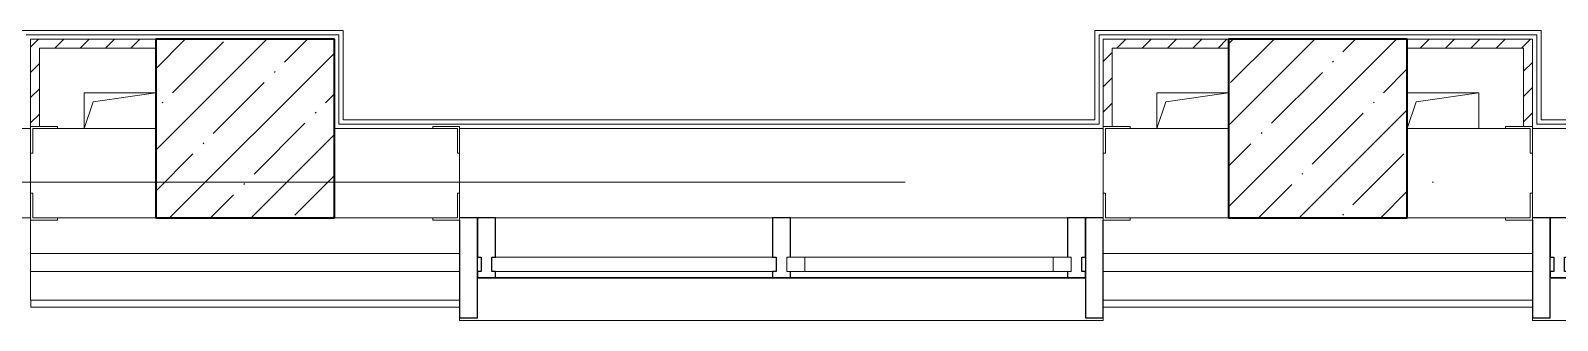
# Model space of a CAD drawing. Header units: millimetres. Extents: x 5993 to 95364, y 94667 to 143522.
# Drawn here: x 45893.7 to 46241.3, y 113918.9 to 113984.9 of the extents above; entities that cross this region are included whole.
import ezdxf

# ---------------------------------------------------------------- set-up
doc = ezdxf.new("R2010")
doc.units = ezdxf.units.MM
doc.linetypes.add('50_200_ШТРИХ_1Т_ш5_п1_п1_', pattern=[1400, 1000, -200, 0, -200])
doc.linetypes.add('Штрих короткий', pattern=[300, 150, -150])
for name, color, linetype, lineweight in [('0-2', 7, 'Continuous', 9), ('S-GRID-____-OTLN-1', 7, '50_200_ШТРИХ_1Т_ш5_п1_п1_', 9), ('Импосты витража', 7, 'Continuous', 9), ('Импосты витража-1', 7, 'Continuous', 25), ('Каркас_Импост', 7, 'Continuous', 13), ('Каркас_Импост-1', 7, 'Continuous', 9), ('Несущие колонны', 7, 'Continuous', 9), ('Несущие колонны-1', 7, 'Continuous', 35), ('Обобщенные модели', 7, 'Continuous', 9), ('Общие ребра', 7, 'Continuous', 9), ('Окна', 7, 'Continuous', 9), ('Остекление-1', 7, 'Continuous', 9), ('Перемычка-1', 7, 'Штрих короткий', 9), ('Стены', 7, 'Continuous', 9), ('Стены-1', 7, 'Continuous', 13)]:
    doc.layers.add(name, color=color, linetype=linetype, lineweight=lineweight)
doc.layers.add('Штриховка разреза-5', color=7, linetype='Continuous', lineweight=5, true_color=0x8000ff)

# ---------------------------------------------------------------- blocks, each defined once
blk = doc.blocks.new('BSC_Колонна _Прямоугольная - 500х500-V65-АИ2_01_План напольных покрытий и плинтусов 1го этажа _Часть 2_')
at = {"layer": 'Несущие колонны'}
h = blk.add_hatch(dxfattribs=at)
h.set_pattern_fill('FP_75', color=256, style=0, pattern_type=2)
h.set_pattern_definition([(45, (-52950, -150), (-114.04925, 114.04925), []), (45, (-52835.95, -150), (-114.04925, 114.04925), [201.613, -40.323, 3.353, -36.97])])
h.paths.add_polyline_path([(-250, -250), (250, -250), (250, 250), (-250, 250), (-250, 200.1)], flags=0)
at = {"layer": 'Несущие колонны-1'}
for p, q in [((250, 250), (-250, 250)), ((-250, 250), (-250, -250)), ((250, -250), (250, 250)), ((-250, -250), (250, -250))]:
    blk.add_line(p, q, dxfattribs=at)
blk = doc.blocks.new('BSC_Колонна _Прямоугольная - 500х500-V67-АИ2_01_План напольных покрытий и плинтусов 1го этажа _Часть 2_')
at = {"layer": 'Несущие колонны'}
h = blk.add_hatch(dxfattribs=at)
h.set_pattern_fill('FP_77', color=256, style=0, pattern_type=2)
h.set_pattern_definition([(45, (-55950, -150), (-114.04925, 114.04925), []), (45, (-55835.95, -150), (-114.04925, 114.04925), [201.613, -40.323, 3.353, -36.97])])
h.paths.add_polyline_path([(-250, -250), (250, -250), (250, 250), (-250, 250), (-250, 200.1)], flags=0)
at = {"layer": 'Несущие колонны-1'}
for p, q in [((250, 250), (-250, 250)), ((-250, 250), (-250, -250)), ((250, -250), (250, 250)), ((-250, -250), (250, -250))]:
    blk.add_line(p, q, dxfattribs=at)
blk = doc.blocks.new('Проем_Дверь_Прямоугольный - 1800х2700h_оконные проемы-25805030-АИ2_01_План напольных покрытий и плинтусов 1го этажа _Часть 2_')
at = {"layer": 'Перемычка-1'}
for p, q in [((900, 125), (-900, 125)), ((900, -125), (-900, -125))]:
    blk.add_line(p, q, dxfattribs=at)
blk = doc.blocks.new('Прямоугольный импост - Импост структурный с накладкой - 150мм-25651501-АИ2_01_План напольных покрытий и плинтусов 1го этажа _Часть 2_')
at = {"layer": 'Импосты витража-1'}
for p, q in [((-25, 0), (-25, 17)), ((-25, 17), (25, 17)), ((-15, 0), (-25, 0)), ((-15, -40), (-15, 0)), ((25, 0), (15, 0)), ((15, 0), (15, -40)), ((25, 17), (25, 0)), ((-25, -150), (-25, -40)), ((-25, -40), (-15, -40)), ((15, -40), (25, -40)), ((25, -40), (25, -150)), ((25, -150), (-25, -150))]:
    blk.add_line(p, q, dxfattribs=at)
blk = doc.blocks.new('Прямоугольный импост - Откос НВФ_50х280 мм-25995273-АИ2_01_План напольных покрытий и плинтусов 1го этажа _Часть 2_')
at = {"layer": 'Импосты витража-1'}
for p, q in [((0, 130), (-50, 130)), ((-50, 130), (-50, -150)), ((0, -144), (0, 130)), ((-50, -150), (0, -150))]:
    blk.add_line(p, q, dxfattribs=at)
blk = doc.blocks.new('PNS_Панель прямоугольная2 - Нр_Стекло - 40мм-26243474-АИ2_01_План напольных покрытий и плинтусов 1го этажа _Часть 2_')
at = {"layer": 'Каркас_Импост'}
for p, q in [((-397.5, 0), (-397.5, 40)), ((-397.5, 40), (-347.5, 40)), ((-347.5, 40), (-347.5, 0)), ((397.5, 40), (347.5, 40)), ((347.5, 40), (347.5, 0)), ((397.5, 0), (397.5, 40)), ((-347.5, 0), (-397.5, 0)), ((347.5, 0), (397.5, 0))]:
    blk.add_line(p, q, dxfattribs=at)
at = {"layer": 'Каркас_Импост-1'}
for p, q in [((-347.5, 40), (347.5, 40)), ((-347.5, 0), (347.5, 0))]:
    blk.add_line(p, q, dxfattribs=at)
blk = doc.blocks.new('Прямоугольный импост - Импост структурный с накладкой - 150мм-25647633-АИ2_01_План напольных покрытий и плинтусов 1го этажа _Часть 2_')
at = {"layer": 'Импосты витража-1'}
for p, q in [((-25, 0), (-25, 17)), ((-25, 17), (25, 17)), ((-15, 0), (-25, 0)), ((-15, -40), (-15, 0)), ((25, 17), (25, 0)), ((-25, -150), (-25, -40)), ((-25, -40), (-15, -40)), ((25, -40), (25, -150)), ((25, -150), (-25, -150))]:
    blk.add_line(p, q, dxfattribs=at)
blk = doc.blocks.new('Прямоугольный импост - Импост структурный с накладкой - 150мм-25647642-АИ2_01_План напольных покрытий и плинтусов 1го этажа _Часть 2_')
at = {"layer": 'Импосты витража'}
for p, q in [((93625, -100), (94400, -100)), ((93625, -267), (94400, -267))]:
    blk.add_line(p, q, dxfattribs=at)
blk = doc.blocks.new('Прямоугольный импост - Импост структурный с накладкой - 150мм-V143-АИ2_01_План напольных покрытий и плинтусов 1го этажа _Часть 2_')
at = {"layer": 'Импосты витража-1'}
for p, q in [((-25, 0), (-25, 17)), ((-25, 17), (25, 17)), ((25, 0), (15, 0)), ((15, 0), (15, -40)), ((25, 17), (25, 0)), ((-25, -150), (-25, -40)), ((15, -40), (25, -40)), ((25, -40), (25, -150)), ((25, -150), (-25, -150))]:
    blk.add_line(p, q, dxfattribs=at)
blk = doc.blocks.new('PNS_Панель прямоугольная1 - Нр_Стекло - 40мм-25259299-АИ2_01_План напольных покрытий и плинтусов 1го этажа _Часть 2_')
at = {"layer": 'Остекление-1'}
for p, q in [((-387.5, 40), (387.5, 40)), ((-397.5, 0), (397.5, 0)), ((387.5, 0), (-387.5, 0))]:
    blk.add_line(p, q, dxfattribs=at)
blk = doc.blocks.new('Прямоугольный импост - Импост структурный с накладкой - 150мм-25647644-АИ2_01_План напольных покрытий и плинтусов 1го этажа _Часть 2_')
at = {"layer": 'Импосты витража-1'}
for p, q in [((-25, 0), (-25, 17)), ((-25, 17), (25, 17)), ((-15, 0), (-25, 0)), ((-15, -40), (-15, 0)), ((25, 0), (15, 0)), ((15, 0), (15, -40)), ((25, 17), (25, 0)), ((-25, -150), (-25, -40)), ((-25, -40), (-15, -40)), ((15, -40), (25, -40)), ((25, -40), (25, -150)), ((25, -150), (-25, -150))]:
    blk.add_line(p, q, dxfattribs=at)
blk = doc.blocks.new('Прямоугольный импост - Откос НВФ_50х280 мм-25993834-АИ2_01_План напольных покрытий и плинтусов 1го этажа _Часть 2_')
at = {"layer": 'Импосты витража-1'}
for p, q in [((-50, 130), (0, 130)), ((-50, -150), (-50, 130)), ((0, 130), (0, -144)), ((0, -150), (-50, -150))]:
    blk.add_line(p, q, dxfattribs=at)
blk = doc.blocks.new('Прямоугольный импост - Откос НВФ_50х280 мм-25993838-АИ2_01_План напольных покрытий и плинтусов 1го этажа _Часть 2_')
at = {"layer": 'Импосты витража-1'}
for p, q in [((0, 130), (-50, 130)), ((-50, 130), (-50, -150)), ((0, -144), (0, 130)), ((-50, -150), (0, -150))]:
    blk.add_line(p, q, dxfattribs=at)
blk = doc.blocks.new('Фахверк_СКБ_Уголок - 250_2700-27497298-АИ2_01_План напольных покрытий и плинтусов 1го этажа _Часть 2_')
at = {"layer": 'Обобщенные модели'}
for p, q in [((200, 181), (125, 181)), ((125, 181), (125, 106)), ((131, 106), (131, 175)), ((131, 175), (200, 175)), ((200, 175), (200, 181)), ((125, 106), (131, 106)), ((131, -6), (125, -6)), ((125, -6), (125, -81)), ((131, -75), (131, -6)), ((125, -81), (200, -81)), ((200, -75), (131, -75)), ((200, -81), (200, -75))]:
    blk.add_line(p, q, dxfattribs=at)
blk = doc.blocks.new('AR_Отверстие прямоугольное _в плите_ - AR_Отверстие прямоугольное _в плите_-30511715-АИ2_01_План напольных покрытий и плинтусов 1го этажа _Часть 2_')
at = {"layer": 'Обобщенные модели'}
for p, q in [((100, 50), (-100, 50)), ((-100, 50), (-100, -50)), ((-75, 25), (100, 50)), ((-100, -50), (-75, 25))]:
    blk.add_line(p, q, dxfattribs=at)
blk = doc.blocks.new('AR_Отверстие прямоугольное _в плите_ - AR_Отверстие прямоугольное _в плите_-V211-АИ2_01_План напольных покрытий и плинтусов 1го этажа _Часть 2_')
at = {"layer": 'Обобщенные модели'}
for p, q in [((100, 50), (-100, 50)), ((-75, 25), (100, 50)), ((100, -50), (100, 50)), ((-100, -50), (-75, 25))]:
    blk.add_line(p, q, dxfattribs=at)
blk = doc.blocks.new('Отлив_СКБ - Отлив витража_120_НВФ-31885687-АИ2_01_План напольных покрытий и плинтусов 1го этажа _Часть 2_')
at = {"layer": 'Окна'}
for p, q in [((1750, -2), (50, -2)), ((0, -120), (0, -113)), ((0, -120), (1800, -120)), ((1800, -113), (1800, -120))]:
    blk.add_line(p, q, dxfattribs=at)

msp = doc.modelspace()

# ---------------------------------------------------------------- linework, layer by layer
at = {"layer": 'S-GRID-____-OTLN-1', "color": 251, "ltscale": 0.6, "true_color": 0x636466}
msp.add_line((50293.31, 113950.37), (41443.97, 113950.37), dxfattribs=at)
at = {"layer": 'Общие ребра'}
for p, q in [((45899.83, 113942.23), (45922.21, 113942.23)), ((45922.21, 113942.23), (45899.83, 113942.23)), ((45962.91, 113942.23), (45985.29, 113942.23)), ((45985.29, 113942.23), (45962.91, 113942.23)), ((46144.02, 113942.23), (46166.4, 113942.23)), ((46166.4, 113942.23), (46144.02, 113942.23)), ((46207.1, 113942.23), (46229.48, 113942.23)), ((46229.48, 113942.23), (46207.1, 113942.23)), ((45991.4, 113934.09), (45893.72, 113934.09)), ((46235.59, 113934.09), (46137.91, 113934.09)), ((45991.4, 113930.02), (45893.72, 113930.02)), ((46235.59, 113930.02), (46137.91, 113930.02))]:
    msp.add_line(p, q, dxfattribs=at)
at = {"layer": 'Стены'}
for p, q in [((45891.77, 113984.88), (45964.86, 113984.88)), ((45963.89, 113983.91), (45892.75, 113983.91)), ((45963.89, 113963.56), (45963.89, 113983.91)), ((45964.86, 113984.88), (45964.86, 113964.54)), ((46135.96, 113984.88), (46237.54, 113984.88)), ((46135.96, 113964.54), (46135.96, 113984.88)), ((46236.56, 113983.91), (46136.93, 113983.91)), ((46136.93, 113983.91), (46136.93, 113963.56)), ((46236.56, 113963.56), (46236.56, 113983.91)), ((46237.54, 113984.88), (46237.54, 113964.54)), ((45964.86, 113964.54), (46135.96, 113964.54)), ((46237.54, 113964.54), (46388.28, 113964.54)), ((45747.21, 113962.58), (45893.72, 113962.58)), ((46136.93, 113963.56), (45963.89, 113963.56)), ((45991.4, 113962.58), (46137.91, 113962.58)), ((46235.59, 113962.58), (46382.1, 113962.58)), ((46389.26, 113963.56), (46236.56, 113963.56))]:
    msp.add_line(p, q, dxfattribs=at)
at = {"layer": 'Стены-1'}
for p, q in [((45893.72, 113982.93), (45893.72, 113963.07)), ((45922.21, 113982.93), (45893.72, 113982.93)), ((46137.91, 113982.93), (46137.91, 113963.07)), ((46166.4, 113982.93), (46137.91, 113982.93)), ((46235.59, 113982.93), (46207.1, 113982.93)), ((46235.59, 113963.07), (46235.59, 113982.93)), ((45895.76, 113963.07), (45895.76, 113980.9)), ((45895.76, 113980.9), (45922.21, 113980.9)), ((46139.95, 113963.07), (46139.95, 113980.9)), ((46139.95, 113980.9), (46166.4, 113980.9)), ((46207.1, 113980.9), (46233.55, 113980.9)), ((46233.55, 113980.9), (46233.55, 113963.07)), ((45922.21, 113962.58), (45899.83, 113962.58)), ((45985.29, 113962.58), (45962.91, 113962.58)), ((46166.4, 113962.58), (46144.02, 113962.58)), ((46229.48, 113962.58), (46207.1, 113962.58)), ((45893.72, 113956.97), (45893.72, 113947.85)), ((45991.4, 113947.85), (45991.4, 113956.97)), ((46137.91, 113956.97), (46137.91, 113947.85)), ((46235.59, 113947.85), (46235.59, 113956.97)), ((45893.72, 113941.75), (45893.72, 113923.51)), ((45991.4, 113923.51), (45991.4, 113941.75)), ((46137.91, 113941.75), (46137.91, 113923.51)), ((46235.59, 113923.51), (46235.59, 113941.75)), ((45893.72, 113923.51), (45991.4, 113923.51)), ((45991.4, 113923.51), (45893.81, 113923.51)), ((45893.81, 113923.51), (45893.81, 113921.88)), ((45991.4, 113921.88), (45991.4, 113923.51)), ((46235.59, 113923.51), (46137.91, 113923.51)), ((46137.91, 113923.51), (46137.91, 113921.88)), ((46137.91, 113923.51), (46235.59, 113923.51)), ((46235.59, 113921.88), (46235.59, 113923.51)), ((45893.81, 113921.88), (45991.4, 113921.88)), ((46137.91, 113921.88), (46235.59, 113921.88))]:
    msp.add_line(p, q, dxfattribs=at)
at = {"layer": 'Штриховка разреза-5'}
for p, q in [((45893.72, 113981.11), (45895.54, 113982.93)), ((45899.26, 113980.9), (45901.3, 113982.93)), ((45905.02, 113980.9), (45907.05, 113982.93)), ((45910.78, 113980.9), (45912.81, 113982.93)), ((45916.53, 113980.9), (45918.57, 113982.93)), ((46141, 113980.9), (46143.03, 113982.93)), ((46146.75, 113980.9), (46148.79, 113982.93)), ((46152.51, 113980.9), (46154.54, 113982.93)), ((46158.26, 113980.9), (46160.3, 113982.93)), ((46164.02, 113980.9), (46166.05, 113982.93)), ((46210.06, 113980.9), (46212.1, 113982.93)), ((46215.82, 113980.9), (46217.85, 113982.93)), ((46221.57, 113980.9), (46223.61, 113982.93)), ((46227.33, 113980.9), (46229.36, 113982.93)), ((46233.09, 113980.9), (46235.12, 113982.93)), ((46137.91, 113977.81), (46139.95, 113979.85)), ((45893.72, 113975.36), (45895.76, 113977.39)), ((46233.55, 113975.61), (46235.59, 113977.64)), ((45893.72, 113969.6), (45895.76, 113971.64)), ((46137.91, 113972.06), (46139.95, 113974.09)), ((46233.55, 113969.85), (46235.59, 113971.89)), ((46137.91, 113966.3), (46139.95, 113968.33)), ((45893.72, 113963.85), (45895.76, 113965.88)), ((46233.55, 113964.1), (46235.59, 113966.13))]:
    msp.add_line(p, q, dxfattribs=at)

# ---------------------------------------------------------------- block references
at = {"layer": '0-2', "xscale": 0.08139549610658335, "yscale": 0.08139549610658335, "zscale": 0.08139549610658335}
for name, p in [('BSC_Колонна _Прямоугольная - 500х500-V65-АИ2_01_План напольных покрытий и плинтусов 1го этажа _Часть 2_', (45942.56, 113962.58)), ('BSC_Колонна _Прямоугольная - 500х500-V67-АИ2_01_План напольных покрытий и плинтусов 1го этажа _Часть 2_', (46186.75, 113962.58)), ('AR_Отверстие прямоугольное _в плите_ - AR_Отверстие прямоугольное _в плите_-30511715-АИ2_01_План напольных покрытий и плинтусов 1го этажа _Часть 2_', (45914.07, 113966.65)), ('AR_Отверстие прямоугольное _в плите_ - AR_Отверстие прямоугольное _в плите_-30511715-АИ2_01_План напольных покрытий и плинтусов 1го этажа _Часть 2_', (46158.26, 113966.65)), ('AR_Отверстие прямоугольное _в плите_ - AR_Отверстие прямоугольное _в плите_-V211-АИ2_01_План напольных покрытий и плинтусов 1го этажа _Часть 2_', (46215.24, 113966.65)), ('Проем_Дверь_Прямоугольный - 1800х2700h_оконные проемы-25805030-АИ2_01_План напольных покрытий и плинтусов 1го этажа _Часть 2_', (45820.47, 113952.41)), ('Фахверк_СКБ_Уголок - 250_2700-27497298-АИ2_01_План напольных покрытий и плинтусов 1го этажа _Часть 2_', (45883.55, 113948.34)), ('Проем_Дверь_Прямоугольный - 1800х2700h_оконные проемы-25805030-АИ2_01_План напольных покрытий и плинтусов 1го этажа _Часть 2_', (46064.66, 113952.41)), ('Фахверк_СКБ_Уголок - 250_2700-27497298-АИ2_01_План напольных покрытий и плинтусов 1го этажа _Часть 2_', (46127.74, 113948.34)), ('Проем_Дверь_Прямоугольный - 1800х2700h_оконные проемы-25805030-АИ2_01_План напольных покрытий и плинтусов 1го этажа _Часть 2_', (46308.84, 113952.41)), ('Прямоугольный импост - Импост структурный с накладкой - 150мм-25647642-АИ2_01_План напольных покрытий и плинтусов 1го этажа _Часть 2_', (38378.89, 113950.37)), ('Прямоугольный импост - Импост структурный с накладкой - 150мм-25647642-АИ2_01_План напольных покрытий и плинтусов 1го этажа _Часть 2_', (38446.04, 113950.37)), ('PNS_Панель прямоугольная1 - Нр_Стекло - 40мм-25259299-АИ2_01_План напольных покрытий и плинтусов 1го этажа _Часть 2_', (46031.08, 113930.02)), ('PNS_Панель прямоугольная2 - Нр_Стекло - 40мм-26243474-АИ2_01_План напольных покрытий и плинтусов 1го этажа _Часть 2_', (46098.23, 113930.02)), ('Отлив_СКБ - Отлив витража_120_НВФ-31885687-АИ2_01_План напольных покрытий и плинтусов 1го этажа _Часть 2_', (45991.4, 113928.64)), ('Отлив_СКБ - Отлив витража_120_НВФ-31885687-АИ2_01_План напольных покрытий и плинтусов 1го этажа _Часть 2_', (46235.59, 113928.64))]:
    msp.add_blockref(name, p, dxfattribs=at)
at = {"layer": '0-2', "xscale": 0.08139549610658335, "yscale": 0.08139549610658335, "zscale": 0.08139549610658335, "rotation": 180}
for name, p in [('Фахверк_СКБ_Уголок - 250_2700-27497298-АИ2_01_План напольных покрытий и плинтусов 1го этажа _Часть 2_', (46001.57, 113956.48)), ('Фахверк_СКБ_Уголок - 250_2700-27497298-АИ2_01_План напольных покрытий и плинтусов 1го этажа _Часть 2_', (46245.76, 113956.48)), ('Прямоугольный импост - Откос НВФ_50х280 мм-25993838-АИ2_01_План напольных покрытий и плинтусов 1го этажа _Часть 2_', (45991.4, 113930.02)), ('Прямоугольный импост - Откос НВФ_50х280 мм-25995273-АИ2_01_План напольных покрытий и плинтусов 1го этажа _Часть 2_', (46235.59, 113930.02))]:
    msp.add_blockref(name, p, dxfattribs=at)
at = {"layer": '0-2', "extrusion": (0, 0, -1), "xscale": 0.08139549610658335, "yscale": 0.08139549610658335, "zscale": 0.08139549610658335, "rotation": 180}
for name, p in [('Прямоугольный импост - Импост структурный с накладкой - 150мм-25647644-АИ2_01_План напольных покрытий и плинтусов 1го этажа _Часть 2_', (-45997.5, 113930.02)), ('Прямоугольный импост - Импост структурный с накладкой - 150мм-25647633-АИ2_01_План напольных покрытий и плинтусов 1го этажа _Часть 2_', (-46064.66, 113930.02)), ('Прямоугольный импост - Импост структурный с накладкой - 150мм-V143-АИ2_01_План напольных покрытий и плинтусов 1го этажа _Часть 2_', (-46131.81, 113930.02)), ('Прямоугольный импост - Откос НВФ_50х280 мм-25993834-АИ2_01_План напольных покрытий и плинтусов 1го этажа _Часть 2_', (-46137.91, 113930.02)), ('Прямоугольный импост - Импост структурный с накладкой - 150мм-25651501-АИ2_01_План напольных покрытий и плинтусов 1го этажа _Часть 2_', (-46241.69, 113930.02))]:
    msp.add_blockref(name, p, dxfattribs=at)

doc.saveas('drawing.dxf')
